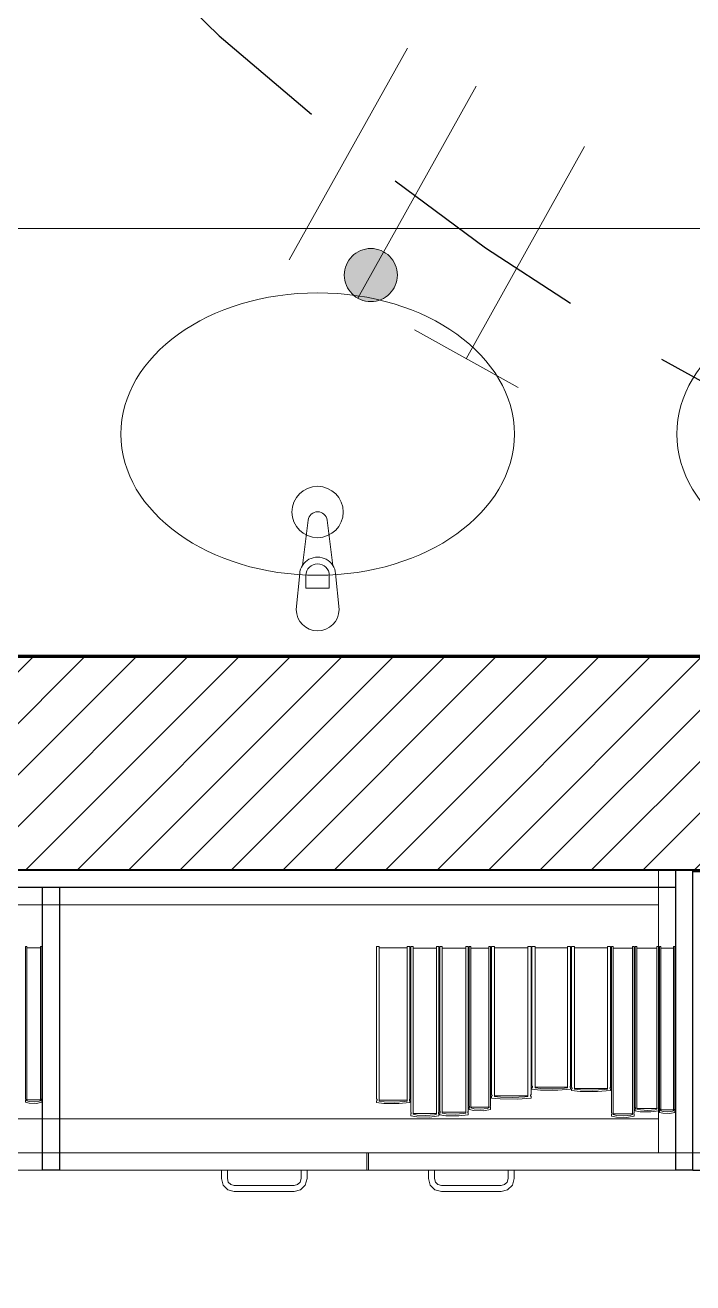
# Model space of a CAD drawing. Header units: inches. Extents: x -19 to 5698, y -728 to 92.
# Drawn here: x 418.053 to 418.834, y 10.968 to 12.438 of the extents above; entities that cross this region are included whole.
import ezdxf

# ---------------------------------------------------------------- set-up
doc = ezdxf.new("R2010")
doc.units = ezdxf.units.IN
doc.header["$MEASUREMENT"] = 0
doc.set_wipeout_variables(frame=1)
for name, pattern in [('HIDDEN', [0.375, 0.25, -0.125]), ('RAYITAS', [0.375, 0.25, -0.125]), ('Wipeout_Contour', [1, 0, -1])]:
    doc.linetypes.add(name, pattern=pattern)
for name, color, linetype, lineweight in [('00 conduct tomacorr', 120, 'HIDDEN', 30), ('T-TECHO-E', 150, 'Continuous', 20), ('TOMACORRIENTE', 22, 'RAYITAS', 9)]:
    doc.layers.add(name, color=color, linetype=linetype, lineweight=lineweight)
for name, color, linetype in [('02 _ ARQ _ ZON _ Espacio.3D', 7, 'Continuous'), ('Estructura - 04 MURO', 7, 'Continuous'), ('Interior - Mobiliario', 7, 'Continuous'), ('Interior - Sanitarios', 7, 'Continuous')]:
    doc.layers.add(name, color=color, linetype=linetype)

# ---------------------------------------------------------------- blocks, each defined once
blk = doc.blocks.new('a')
at = {"layer": 'TOMACORRIENTE', "ltscale": 0.05}
h = blk.add_hatch(color=4, dxfattribs=at)
edge = h.paths.add_edge_path()
edge.add_arc((0, 0.0752), 0.02106, 0, 360)
at = {"layer": 'TOMACORRIENTE', "color": 4}
for p, q in [((-0.14553, 0.09625), (-0.0515, 0.09625)), ((-0.09851, 0.09625), (-0.09851, -0.09657)), ((0, 0.09625), (0, -0.09625)), ((0.06232, -0.09625), (0.06232, 0.09625))]:
    blk.add_line(p, q, dxfattribs=at)
blk.add_circle((0, 0.0752), 0.02106, dxfattribs=at)
blk = doc.blocks.new('CABLE 3FACE')
at = {"layer": 'T-TECHO-E', "rotation": 59.94170052614085}
blk.add_blockref('a', (0, 0), dxfattribs=at)

msp = doc.modelspace()

# ---------------------------------------------------------------- linework, layer by layer
at = {"layer": '02 _ ARQ _ ZON _ Espacio.3D', "color": 254, "linetype": 'Continuous', "lineweight": 0, "flags": 128}
msp.add_lwpolyline([(407.12, 16.5), (407.12, 8.1), (407.5701, 8.1), (407.5701, 7.7), (407.7701, 7.7), (407.7701, 7.3311), (413.6701, 7.3311), (413.6701, 7.7), (414.0701, 7.7), (414.0701, 8.1), (414.5701, 8.1), (414.5701, 7.35), (420.6701, 7.35), (420.6701, 7.7), (421.0701, 7.7), (421.0701, 8.1), (421.4201, 8.1), (421.4199, 11.45), (413.47, 11.4499), (413.47, 16.9), (413.47, 17.35), (407.5701, 17.3493), (407.5701, 16.5)], close=True, dxfattribs=at)
at = {"layer": '02 _ ARQ _ ZON _ Espacio.3D', "color": 9, "linetype": 'Continuous', "lineweight": 5, "flags": 128}
msp.add_lwpolyline([(417.42, 14.9999), (417.42, 11.7), (421.3201, 11.7), (421.3201, 14.9999), (418.4701, 14.9999), (418.4701, 13.6749), (418.3201, 13.6749), (418.3201, 14.9999)], close=True, dxfattribs=at)
at = {"layer": 'Interior - Mobiliario', "color": 175, "linetype": 'Continuous', "lineweight": 13}
for p, q in [((418.8137, 11.43), (417.3537, 11.43)), ((418.8137, 11.12), (418.8137, 11.43)), ((418.7937, 11.16), (418.7937, 11.41)), ((418.0552, 11.3613), (418.0537, 11.3613)), ((418.0537, 11.3613), (418.0537, 11.1832)), ((418.0552, 11.181), (418.0552, 11.3613)), ((418.4672, 11.3613), (418.464, 11.3613)), ((418.464, 11.3613), (418.464, 11.1828)), ((418.4672, 11.1806), (418.4672, 11.3613)), ((418.5029, 11.3613), (418.4998, 11.3613)), ((418.4998, 11.3613), (418.4998, 11.1806)), ((418.5029, 11.1828), (418.5029, 11.3613)), ((418.5066, 11.3613), (418.5039, 11.3613)), ((418.5039, 11.3613), (418.5039, 11.1676)), ((418.5066, 11.1652), (418.5066, 11.3613)), ((418.5368, 11.3613), (418.5342, 11.3613)), ((418.5342, 11.3613), (418.5342, 11.1652)), ((418.5368, 11.1676), (418.5368, 11.3613)), ((418.5405, 11.3613), (418.5378, 11.3613)), ((418.5378, 11.3613), (418.5378, 11.1689)), ((418.5405, 11.1665), (418.5405, 11.3613)), ((418.5712, 11.3613), (418.5685, 11.3613)), ((418.5685, 11.3613), (418.5685, 11.1665)), ((418.5712, 11.1689), (418.5712, 11.3613)), ((418.5742, 11.3613), (418.5722, 11.3613)), ((418.5722, 11.3613), (418.5722, 11.1748)), ((418.5742, 11.1725), (418.5742, 11.3613)), ((418.5972, 11.3613), (418.5952, 11.3613)), ((418.5952, 11.3613), (418.5952, 11.1725)), ((418.5972, 11.1748), (418.5972, 11.3613)), ((418.6019, 11.3613), (418.5982, 11.3613)), ((418.5982, 11.3613), (418.5982, 11.188)), ((418.6019, 11.1859), (418.6019, 11.3613)), ((418.6446, 11.3613), (418.6408, 11.3613)), ((418.6408, 11.3613), (418.6408, 11.1859)), ((418.6446, 11.188), (418.6446, 11.3613)), ((418.6492, 11.3613), (418.6456, 11.3613)), ((418.6456, 11.3613), (418.6456, 11.1981)), ((418.6492, 11.1961), (418.6492, 11.3613)), ((418.6908, 11.3613), (418.6872, 11.3613)), ((418.6872, 11.3613), (418.6872, 11.1961)), ((418.6908, 11.1981), (418.6908, 11.3613)), ((418.6955, 11.3613), (418.6918, 11.3613)), ((418.6918, 11.3613), (418.6918, 11.1966)), ((418.6955, 11.1945), (418.6955, 11.3613)), ((418.7376, 11.3613), (418.7339, 11.3613)), ((418.7339, 11.3613), (418.7339, 11.1945)), ((418.7376, 11.1966), (418.7376, 11.3613)), ((418.7407, 11.3613), (418.7386, 11.3613)), ((418.7386, 11.3613), (418.7386, 11.1671)), ((418.7407, 11.1648), (418.7407, 11.3613)), ((418.7651, 11.3613), (418.763, 11.3613)), ((418.763, 11.3613), (418.763, 11.1648)), ((418.7651, 11.1671), (418.7651, 11.3613)), ((418.7683, 11.3613), (418.7661, 11.3613)), ((418.7661, 11.3613), (418.7661, 11.1734)), ((418.7683, 11.1711), (418.7683, 11.3613)), ((418.7938, 11.3613), (418.7916, 11.3613)), ((418.7916, 11.3613), (418.7916, 11.1711)), ((418.7938, 11.1734), (418.7938, 11.3613)), ((418.7962, 11.3613), (418.7948, 11.3613)), ((418.7948, 11.3613), (418.7948, 11.1716)), ((418.7962, 11.1693), (418.7962, 11.3613)), ((418.4998, 11.3595), (418.4672, 11.3595)), ((418.5342, 11.3594), (418.5066, 11.3594)), ((418.5685, 11.3594), (418.5405, 11.3594)), ((418.5952, 11.3594), (418.5742, 11.3594)), ((418.6408, 11.3596), (418.6019, 11.3596)), ((418.6872, 11.3597), (418.6492, 11.3597)), ((418.7339, 11.3597), (418.6955, 11.3597)), ((418.763, 11.3594), (418.7407, 11.3594)), ((418.7916, 11.3594), (418.7683, 11.3594)), ((418.5982, 11.188), (418.5985, 11.1879)), ((418.5984, 11.1862), (418.5982, 11.1861)), ((418.5982, 11.1861), (418.5982, 11.1841)), ((418.5982, 11.1841), (418.6084, 11.1832)), ((418.5987, 11.1864), (418.5984, 11.1862)), ((418.5985, 11.1879), (418.5988, 11.1877)), ((418.5989, 11.1866), (418.5987, 11.1864)), ((418.5988, 11.1877), (418.5989, 11.1874)), ((418.5989, 11.1874), (418.599, 11.1872)), ((418.599, 11.1869), (418.5989, 11.1866)), ((418.599, 11.1872), (418.599, 11.1869)), ((418.6019, 11.1868), (418.6408, 11.1868)), ((418.6089, 11.1851), (418.6019, 11.1859)), ((418.6231, 11.1847), (418.6089, 11.1851)), ((418.6373, 11.1854), (418.6231, 11.1847)), ((418.6291, 11.183), (418.6446, 11.1841)), ((418.6408, 11.1859), (418.6373, 11.1854)), ((418.6438, 11.1872), (418.6439, 11.1875)), ((418.6438, 11.187), (418.6438, 11.1872)), ((418.6439, 11.1867), (418.6438, 11.187)), ((418.6439, 11.1875), (418.6441, 11.1877)), ((418.644, 11.1865), (418.6439, 11.1867)), ((418.6443, 11.1862), (418.644, 11.1865)), ((418.6441, 11.1877), (418.6444, 11.1879)), ((418.6446, 11.1861), (418.6443, 11.1862)), ((418.6444, 11.1879), (418.6446, 11.188)), ((418.6446, 11.1841), (418.6446, 11.1861)), ((418.6456, 11.1981), (418.6458, 11.1979)), ((418.6457, 11.1963), (418.6456, 11.1962)), ((418.6456, 11.1962), (418.6456, 11.1944)), ((418.6456, 11.1944), (418.6555, 11.1935)), ((418.646, 11.1965), (418.6457, 11.1963)), ((418.6458, 11.1979), (418.6461, 11.1977)), ((418.6462, 11.1968), (418.646, 11.1965)), ((418.6461, 11.1977), (418.6462, 11.1975)), ((418.6462, 11.1975), (418.6463, 11.1973)), ((418.6463, 11.197), (418.6462, 11.1968)), ((418.6463, 11.1973), (418.6463, 11.197)), ((418.6492, 11.1969), (418.6872, 11.1969)), ((418.656, 11.1953), (418.6492, 11.1961)), ((418.6555, 11.1935), (418.6757, 11.1933)), ((418.6699, 11.1949), (418.656, 11.1953)), ((418.6838, 11.1956), (418.6699, 11.1949)), ((418.6757, 11.1933), (418.6908, 11.1944)), ((418.6872, 11.1961), (418.6838, 11.1956)), ((418.6901, 11.1973), (418.6902, 11.1976)), ((418.6901, 11.1971), (418.6901, 11.1973)), ((418.6902, 11.1968), (418.6901, 11.1971)), ((418.6902, 11.1976), (418.6904, 11.1978)), ((418.6903, 11.1966), (418.6902, 11.1968)), ((418.6906, 11.1964), (418.6903, 11.1966)), ((418.6904, 11.1978), (418.6907, 11.198)), ((418.6908, 11.1962), (418.6906, 11.1964)), ((418.6907, 11.198), (418.6908, 11.1981)), ((418.6908, 11.1944), (418.6908, 11.1962)), ((418.6918, 11.1966), (418.6921, 11.1964)), ((418.692, 11.1948), (418.6918, 11.1947)), ((418.6918, 11.1947), (418.6918, 11.1929)), ((418.6918, 11.1929), (418.7019, 11.1919)), ((418.6923, 11.195), (418.692, 11.1948)), ((418.6921, 11.1964), (418.6923, 11.1962)), ((418.6923, 11.1962), (418.6925, 11.196)), ((418.6925, 11.1952), (418.6923, 11.195)), ((418.6925, 11.196), (418.6926, 11.1957)), ((418.6926, 11.1955), (418.6925, 11.1952)), ((418.6926, 11.1957), (418.6926, 11.1955)), ((418.6955, 11.1954), (418.7339, 11.1954)), ((418.7023, 11.1938), (418.6955, 11.1945)), ((418.7019, 11.1919), (418.7223, 11.1917)), ((418.7164, 11.1933), (418.7023, 11.1938)), ((418.7304, 11.194), (418.7164, 11.1933)), ((418.7223, 11.1917), (418.7376, 11.1929)), ((418.7339, 11.1945), (418.7304, 11.194)), ((418.7368, 11.1958), (418.7369, 11.196)), ((418.7368, 11.1955), (418.7368, 11.1958)), ((418.7369, 11.1953), (418.7368, 11.1955)), ((418.7369, 11.196), (418.7371, 11.1962)), ((418.7371, 11.195), (418.7369, 11.1953)), ((418.7371, 11.1962), (418.7374, 11.1965)), ((418.7373, 11.1948), (418.7371, 11.195)), ((418.7376, 11.1947), (418.7373, 11.1948)), ((418.7374, 11.1965), (418.7376, 11.1966)), ((418.7376, 11.1929), (418.7376, 11.1947)), ((418.0537, 11.1832), (418.0538, 11.183)), ((418.0538, 11.1812), (418.0537, 11.1811)), ((418.0537, 11.1811), (418.0537, 11.1792)), ((418.0537, 11.1792), (418.0579, 11.1782)), ((418.0538, 11.183), (418.0539, 11.1828)), ((418.0539, 11.1815), (418.0538, 11.1812)), ((418.0539, 11.1828), (418.054, 11.1825)), ((418.054, 11.1817), (418.0539, 11.1815)), ((418.054, 11.1825), (418.054, 11.1823)), ((418.054, 11.1823), (418.054, 11.182)), ((418.054, 11.182), (418.054, 11.1817)), ((418.0581, 11.1801), (418.0552, 11.181)), ((418.0639, 11.1797), (418.0581, 11.1801)), ((418.464, 11.1828), (418.4643, 11.1827)), ((418.4642, 11.1809), (418.464, 11.1808)), ((418.464, 11.1808), (418.464, 11.1788)), ((418.464, 11.1788), (418.4726, 11.1778)), ((418.4644, 11.1811), (418.4642, 11.1809)), ((418.4643, 11.1827), (418.4645, 11.1824)), ((418.4646, 11.1814), (418.4644, 11.1811)), ((418.4645, 11.1824), (418.4646, 11.1822)), ((418.4646, 11.1822), (418.4647, 11.1819)), ((418.4647, 11.1816), (418.4646, 11.1814)), ((418.4647, 11.1819), (418.4647, 11.1816)), ((418.4672, 11.1816), (418.4998, 11.1816)), ((418.473, 11.1798), (418.4672, 11.1806)), ((418.4726, 11.1778), (418.49, 11.1776)), ((418.4849, 11.1793), (418.473, 11.1798)), ((418.4969, 11.1801), (418.4849, 11.1793)), ((418.49, 11.1776), (418.5029, 11.1788)), ((418.4998, 11.1806), (418.4969, 11.1801)), ((418.5023, 11.182), (418.5024, 11.1822)), ((418.5023, 11.1817), (418.5023, 11.182)), ((418.5023, 11.1814), (418.5023, 11.1817)), ((418.5025, 11.1812), (418.5023, 11.1814)), ((418.5024, 11.1822), (418.5025, 11.1825)), ((418.5025, 11.1825), (418.5028, 11.1827)), ((418.5027, 11.1809), (418.5025, 11.1812)), ((418.5029, 11.1808), (418.5027, 11.1809)), ((418.5028, 11.1827), (418.5029, 11.1828)), ((418.5029, 11.1788), (418.5029, 11.1808)), ((418.5378, 11.1689), (418.538, 11.1687)), ((418.5711, 11.1688), (418.5712, 11.1689)), ((418.5722, 11.1748), (418.5723, 11.1746)), ((418.5723, 11.1728), (418.5722, 11.1727)), ((418.5722, 11.1727), (418.5722, 11.1706)), ((418.5722, 11.1706), (418.5777, 11.1695)), ((418.5723, 11.1746), (418.5725, 11.1744)), ((418.5724, 11.173), (418.5723, 11.1728)), ((418.5725, 11.1733), (418.5724, 11.173)), ((418.5725, 11.1744), (418.5726, 11.1741)), ((418.5726, 11.1735), (418.5725, 11.1733)), ((418.5726, 11.1741), (418.5726, 11.1738)), ((418.5726, 11.1738), (418.5726, 11.1735)), ((418.5742, 11.1734), (418.5952, 11.1734)), ((418.5779, 11.1716), (418.5742, 11.1725)), ((418.5777, 11.1695), (418.5889, 11.1693)), ((418.5857, 11.1711), (418.5779, 11.1716)), ((418.5933, 11.1719), (418.5857, 11.1711)), ((418.5889, 11.1693), (418.5972, 11.1706)), ((418.5952, 11.1725), (418.5933, 11.1719)), ((418.5968, 11.1739), (418.5969, 11.1742)), ((418.5968, 11.1736), (418.5968, 11.1739)), ((418.5969, 11.1733), (418.5968, 11.1736)), ((418.5969, 11.1742), (418.597, 11.1744)), ((418.597, 11.1731), (418.5969, 11.1733)), ((418.597, 11.1744), (418.5971, 11.1747)), ((418.5971, 11.1728), (418.597, 11.1731)), ((418.5971, 11.1747), (418.5972, 11.1748)), ((418.5972, 11.1727), (418.5971, 11.1728)), ((418.5972, 11.1706), (418.5972, 11.1727)), ((418.6084, 11.1832), (418.6291, 11.183)), ((418.7661, 11.1734), (418.7663, 11.1732)), ((418.7662, 11.1714), (418.7661, 11.1713)), ((418.7661, 11.1713), (418.7661, 11.1692)), ((418.7661, 11.1692), (418.7722, 11.1681)), ((418.7664, 11.1716), (418.7662, 11.1714)), ((418.7663, 11.1732), (418.7664, 11.173)), ((418.7664, 11.173), (418.7665, 11.1727)), ((418.7665, 11.1719), (418.7664, 11.1716)), ((418.7665, 11.1727), (418.7666, 11.1724)), ((418.7666, 11.1722), (418.7665, 11.1719)), ((418.7666, 11.1724), (418.7666, 11.1722)), ((418.7683, 11.1721), (418.7916, 11.1721)), ((418.7725, 11.1702), (418.7683, 11.1711)), ((418.781, 11.1697), (418.7725, 11.1702)), ((418.7895, 11.1705), (418.781, 11.1697)), ((418.7846, 11.1679), (418.7938, 11.1692)), ((418.7916, 11.1711), (418.7895, 11.1705)), ((418.7933, 11.1725), (418.7934, 11.1728)), ((418.7933, 11.1722), (418.7933, 11.1725)), ((418.7934, 11.1719), (418.7933, 11.1722)), ((418.7934, 11.1728), (418.7935, 11.1731)), ((418.7935, 11.1717), (418.7934, 11.1719)), ((418.7935, 11.1731), (418.7937, 11.1733)), ((418.7937, 11.1714), (418.7935, 11.1717)), ((418.7937, 11.1733), (418.7938, 11.1734)), ((418.7938, 11.1713), (418.7937, 11.1714)), ((418.7938, 11.1692), (418.7938, 11.1713)), ((418.7948, 11.1716), (418.7949, 11.1714)), ((418.7949, 11.1696), (418.7948, 11.1695)), ((418.7948, 11.1695), (418.7948, 11.1673)), ((418.7949, 11.1714), (418.795, 11.1712)), ((418.795, 11.1698), (418.7949, 11.1696)), ((418.795, 11.1712), (418.7951, 11.1709)), ((418.7951, 11.1701), (418.795, 11.1698)), ((418.7951, 11.1709), (418.7951, 11.1706)), ((418.7951, 11.1706), (418.7951, 11.1704)), ((418.7951, 11.1704), (418.7951, 11.1701)), ((418.7989, 11.1684), (418.7962, 11.1693)), ((418.5039, 11.1676), (418.5041, 11.1674)), ((418.504, 11.1655), (418.5039, 11.1654)), ((418.5039, 11.1654), (418.5039, 11.1632)), ((418.5039, 11.1632), (418.5111, 11.1621)), ((418.5042, 11.1657), (418.504, 11.1655)), ((418.5041, 11.1674), (418.5043, 11.1672)), ((418.5044, 11.166), (418.5042, 11.1657)), ((418.5043, 11.1672), (418.5044, 11.1669)), ((418.5044, 11.1669), (418.5045, 11.1666)), ((418.5045, 11.1663), (418.5044, 11.166)), ((418.5045, 11.1666), (418.5045, 11.1663)), ((418.5066, 11.1662), (418.5342, 11.1662)), ((418.5115, 11.1643), (418.5066, 11.1652)), ((418.5111, 11.1621), (418.5258, 11.1619)), ((418.5216, 11.1638), (418.5115, 11.1643)), ((418.5317, 11.1646), (418.5216, 11.1638)), ((418.5258, 11.1619), (418.5368, 11.1632)), ((418.5342, 11.1652), (418.5317, 11.1646)), ((418.5362, 11.1667), (418.5363, 11.1669)), ((418.5362, 11.1664), (418.5362, 11.1667)), ((418.5363, 11.1661), (418.5362, 11.1664)), ((418.5363, 11.1669), (418.5365, 11.1672)), ((418.5364, 11.1658), (418.5363, 11.1661)), ((418.5366, 11.1655), (418.5364, 11.1658)), ((418.5365, 11.1672), (418.5367, 11.1675)), ((418.5368, 11.1654), (418.5366, 11.1655)), ((418.5367, 11.1675), (418.5368, 11.1676)), ((418.5368, 11.1632), (418.5368, 11.1654)), ((418.5379, 11.1668), (418.5378, 11.1667)), ((418.5378, 11.1667), (418.5378, 11.1645)), ((418.5378, 11.1645), (418.5451, 11.1635)), ((418.5381, 11.167), (418.5379, 11.1668)), ((418.538, 11.1687), (418.5382, 11.1684)), ((418.5383, 11.1673), (418.5381, 11.167)), ((418.5382, 11.1684), (418.5383, 11.1682)), ((418.5383, 11.1682), (418.5383, 11.1679)), ((418.5383, 11.1679), (418.5383, 11.1676)), ((418.5383, 11.1676), (418.5383, 11.1673)), ((418.5405, 11.1675), (418.5685, 11.1675)), ((418.5455, 11.1656), (418.5405, 11.1665)), ((418.5451, 11.1635), (418.56, 11.1632)), ((418.5557, 11.1651), (418.5455, 11.1656)), ((418.566, 11.1659), (418.5557, 11.1651)), ((418.56, 11.1632), (418.5712, 11.1645)), ((418.5685, 11.1665), (418.566, 11.1659)), ((418.5706, 11.1679), (418.5707, 11.1682)), ((418.5706, 11.1677), (418.5706, 11.1679)), ((418.5707, 11.1674), (418.5706, 11.1677)), ((418.5707, 11.1682), (418.5709, 11.1685)), ((418.5708, 11.1671), (418.5707, 11.1674)), ((418.571, 11.1668), (418.5708, 11.1671)), ((418.5709, 11.1685), (418.5711, 11.1688)), ((418.5712, 11.1667), (418.571, 11.1668)), ((418.5712, 11.1645), (418.5712, 11.1667)), ((418.7386, 11.1671), (418.7387, 11.167)), ((418.7387, 11.165), (418.7386, 11.1649)), ((418.7386, 11.1649), (418.7386, 11.1628)), ((418.7386, 11.1628), (418.7444, 11.1617)), ((418.7387, 11.167), (418.7389, 11.1667)), ((418.7388, 11.1653), (418.7387, 11.165)), ((418.7389, 11.1656), (418.7388, 11.1653)), ((418.7389, 11.1667), (418.739, 11.1664)), ((418.739, 11.1658), (418.7389, 11.1656)), ((418.739, 11.1664), (418.739, 11.1661)), ((418.739, 11.1661), (418.739, 11.1658)), ((418.7407, 11.1657), (418.763, 11.1657)), ((418.7447, 11.1638), (418.7407, 11.1648)), ((418.7444, 11.1617), (418.7563, 11.1614)), ((418.7528, 11.1633), (418.7447, 11.1638)), ((418.761, 11.1642), (418.7528, 11.1633)), ((418.7563, 11.1614), (418.7651, 11.1628)), ((418.763, 11.1648), (418.761, 11.1642)), ((418.7647, 11.1662), (418.7648, 11.1665)), ((418.7647, 11.1659), (418.7647, 11.1662)), ((418.7647, 11.1656), (418.7647, 11.1659)), ((418.7648, 11.1653), (418.7647, 11.1656)), ((418.7648, 11.1665), (418.7649, 11.1668)), ((418.765, 11.1651), (418.7648, 11.1653)), ((418.7649, 11.1668), (418.765, 11.167)), ((418.765, 11.167), (418.7651, 11.1671)), ((418.7651, 11.1649), (418.765, 11.1651)), ((418.7651, 11.1628), (418.7651, 11.1649)), ((418.7722, 11.1681), (418.7846, 11.1679)), ((418.7937, 11.12), (418.7937, 11.16)), ((418.7948, 11.1673), (418.7987, 11.1663)), ((418.8044, 11.1679), (418.7989, 11.1684)), ((417.3537, 11.12), (418.8137, 11.12)), ((418.4527, 11.1), (418.4527, 11.12)), ((418.4547, 11.1), (418.4547, 11.12)), ((418.2827, 11.09), (418.2827, 11.1)), ((418.2827, 11.1), (418.2897, 11.1)), ((418.2897, 11.1), (418.2897, 11.09)), ((418.3757, 11.09), (418.3757, 11.1)), ((418.3757, 11.1), (418.3827, 11.1)), ((418.3827, 11.1), (418.3827, 11.09)), ((418.5247, 11.1), (418.5247, 11.09)), ((418.5317, 11.1), (418.5247, 11.1)), ((418.5317, 11.09), (418.5317, 11.1)), ((418.6177, 11.1), (418.6177, 11.09)), ((418.6247, 11.1), (418.6177, 11.1)), ((418.6247, 11.09), (418.6247, 11.1)), ((418.2847, 11.0825), (418.2827, 11.09)), ((418.2902, 11.077), (418.2847, 11.0825)), ((418.2897, 11.09), (418.2907, 11.086)), ((418.2907, 11.086), (418.2937, 11.0831)), ((418.2937, 11.0831), (418.2977, 11.082)), ((418.2977, 11.082), (418.3677, 11.082)), ((418.3677, 11.082), (418.3717, 11.0831)), ((418.3717, 11.0831), (418.3746, 11.086)), ((418.3746, 11.086), (418.3757, 11.09)), ((418.3807, 11.0825), (418.3752, 11.077)), ((418.3827, 11.09), (418.3807, 11.0825)), ((418.5247, 11.09), (418.5267, 11.0825)), ((418.5267, 11.0825), (418.5322, 11.077)), ((418.5327, 11.086), (418.5317, 11.09)), ((418.5357, 11.0831), (418.5327, 11.086)), ((418.5397, 11.082), (418.5357, 11.0831)), ((418.6097, 11.082), (418.5397, 11.082)), ((418.6137, 11.0831), (418.6097, 11.082)), ((418.6166, 11.086), (418.6137, 11.0831)), ((418.6177, 11.09), (418.6166, 11.086)), ((418.6172, 11.077), (418.6227, 11.0825)), ((418.6227, 11.0825), (418.6247, 11.09)), ((418.2977, 11.075), (418.2902, 11.077)), ((418.3677, 11.075), (418.2977, 11.075)), ((418.3752, 11.077), (418.3677, 11.075)), ((418.5322, 11.077), (418.5397, 11.075)), ((418.5397, 11.075), (418.6097, 11.075)), ((418.6097, 11.075), (418.6172, 11.077))]:
    msp.add_line(p, q, dxfattribs=at)
at = {"layer": 'Interior - Sanitarios', "color": 205, "linetype": 'Continuous', "lineweight": 13}
for p, q in [((419.3701, 12.2), (417.4201, 12.2)), ((418.3815, 11.7799), (418.3815, 11.7948)), ((418.4087, 11.7948), (418.4087, 11.7799)), ((418.4087, 11.7799), (418.3815, 11.7799)), ((419.3701, 11.7), (417.4201, 11.7))]:
    msp.add_line(p, q, dxfattribs=at)
at = {"layer": 'Interior - Sanitarios', "color": 205, "linetype": 'Continuous', "lineweight": 13, "flags": 128}
msp.add_lwpolyline([(418.4201, 11.755), (418.4161, 11.797, 0.12102), (418.4128, 11.8065), (418.4062, 11.8594, 0.882566), (418.384, 11.8594), (418.3773, 11.8065, 0.12102), (418.3741, 11.797), (418.3701, 11.755, 1)], format="xyb", close=True, dxfattribs=at)
at = {"layer": 'Interior - Sanitarios', "color": 205, "linetype": 'Continuous', "lineweight": 13}
msp.add_circle((418.3951, 11.8689), 0.03, dxfattribs=at)
for centre, radius, start, end in [((418.3951, 11.7951), 0.0211, 32.7707, 147.2287), ((418.3951, 11.7948), 0.0136, 359.9997, 179.9997)]:
    msp.add_arc(centre, radius, start, end, dxfattribs=at)
for centre in [(418.3951, 11.96), (419.0451, 11.96)]:
    msp.add_ellipse(centre, major_axis=(-0.23, 0), ratio=0.717391, dxfattribs=at)

# ---------------------------------------------------------------- block references
at = {"layer": '00 conduct tomacorr', "xscale": 1.47256122672843, "yscale": 1.47256122672843, "zscale": 1.47256122672843, "rotation": 90.91001504642165}
msp.add_blockref('CABLE 3FACE', (418.5112, 12.2425), dxfattribs=at)

# ---------------------------------------------------------------- next in the draw order: wipeouts: each hides what was drawn before it
at = {"color": 254, "linetype": 'Wipeout_Contour', "lineweight": 0, "ltscale": 13054.906544}
msp.add_wipeout([(421.3201, 11.7), (413.62, 11.6999), (413.62, 11.4499), (421.3201, 11.45)], dxfattribs=at).dxf.layer = 'Estructura - 04 MURO'
at = {"color": 254, "linetype": 'Wipeout_Contour', "lineweight": 0, "ltscale": 13057.356694}
msp.add_wipeout([(418.0737, 11.1), (418.0937, 11.1), (418.0937, 11.43), (418.0737, 11.43)], dxfattribs=at).dxf.layer = 'Interior - Mobiliario'

# ---------------------------------------------------------------- next in the draw order: hatches: boundary and pattern name
at = {"layer": 'Estructura - 04 MURO', "linetype": 'Continuous', "lineweight": 5}
h = msp.add_hatch(dxfattribs=at)
h.set_pattern_fill('LADRILLO_COMÚN_0002', color=250, style=0, pattern_type=2)
h.set_pattern_definition([(45, (370.000076, 2e-08), (-0.030052038, 0.030052038), [])])
h.paths.add_polyline_path([(421.3201, 11.7), (413.62, 11.6999), (413.62, 11.4499), (421.3201, 11.45)])

# ---------------------------------------------------------------- next in the draw order: linework, layer by layer
at = {"layer": '00 conduct tomacorr'}
msp.add_arc((420.3278, 14.6769), 3.0434, 197.4279, 258.0017, dxfattribs=at)
at = {"layer": 'Estructura - 04 MURO', "color": 7, "linetype": 'Continuous', "lineweight": 80, "flags": 128}
for points in [[(421.3201, 11.7), (413.62, 11.6999)], [(413.47, 11.4499), (421.3201, 11.45)]]:
    msp.add_lwpolyline(points, dxfattribs=at)
at = {"layer": 'Interior - Mobiliario', "color": 175, "linetype": 'Continuous', "lineweight": 30}
for p, q in [((418.0937, 11.43), (418.0737, 11.43)), ((418.0737, 11.1), (418.0737, 11.43)), ((418.0937, 11.1), (418.0937, 11.43)), ((418.0937, 11.1), (418.0737, 11.1))]:
    msp.add_line(p, q, dxfattribs=at)
at = {"layer": 'Interior - Mobiliario', "color": 175, "linetype": 'Continuous', "lineweight": 13}
for p, q in [((418.0737, 11.43), (418.0737, 11.1)), ((418.0937, 11.43), (418.0737, 11.43)), ((418.0937, 11.1), (418.0937, 11.43)), ((417.3737, 11.41), (418.7937, 11.41)), ((418.0727, 11.3613), (418.0712, 11.3613)), ((418.0712, 11.3613), (418.0712, 11.181)), ((418.0727, 11.1832), (418.0727, 11.3613)), ((418.0712, 11.3595), (418.0552, 11.3595)), ((418.0552, 11.1819), (418.0712, 11.1819)), ((418.0579, 11.1782), (418.0664, 11.1779)), ((418.0697, 11.1804), (418.0639, 11.1797)), ((418.0664, 11.1779), (418.0727, 11.1792)), ((418.0712, 11.181), (418.0697, 11.1804)), ((418.0724, 11.1826), (418.0725, 11.1828)), ((418.0724, 11.1823), (418.0724, 11.1826)), ((418.0724, 11.182), (418.0724, 11.1823)), ((418.0724, 11.1818), (418.0724, 11.182)), ((418.0725, 11.1815), (418.0724, 11.1818)), ((418.0725, 11.1828), (418.0726, 11.1831)), ((418.0726, 11.1813), (418.0725, 11.1815)), ((418.0726, 11.1831), (418.0727, 11.1832)), ((418.0727, 11.1811), (418.0726, 11.1813)), ((418.0727, 11.1792), (418.0727, 11.1811)), ((418.7937, 11.16), (417.3737, 11.16)), ((417.3737, 11.12), (418.7937, 11.12)), ((418.0737, 11.12), (417.7147, 11.12)), ((418.0737, 11.1), (418.0737, 11.12)), ((418.0937, 11.12), (418.4527, 11.12)), ((418.0937, 11.1), (418.0937, 11.12)), ((418.0737, 11.1), (417.7147, 11.1)), ((418.0737, 11.1), (418.0937, 11.1)), ((418.0737, 11.1), (418.0937, 11.1)), ((418.0937, 11.1), (418.4527, 11.1))]:
    msp.add_line(p, q, dxfattribs=at)

# ---------------------------------------------------------------- next in the draw order: wipeouts: each hides what was drawn before it
at = {"color": 254, "linetype": 'Wipeout_Contour', "lineweight": 0, "ltscale": 13057.359111}
msp.add_wipeout([(417.3537, 11.43), (418.8137, 11.43), (418.8137, 11.45), (417.3537, 11.45)], dxfattribs=at).dxf.layer = 'Interior - Mobiliario'

# ---------------------------------------------------------------- next in the draw order: linework, layer by layer
at = {"layer": 'Interior - Mobiliario', "color": 175, "linetype": 'Continuous', "lineweight": 30}
for p, q in [((418.8137, 11.45), (417.3537, 11.45)), ((418.8137, 11.43), (418.8137, 11.45)), ((418.8137, 11.43), (417.3537, 11.43))]:
    msp.add_line(p, q, dxfattribs=at)
at = {"layer": 'Interior - Mobiliario', "color": 175, "linetype": 'Continuous', "lineweight": 13}
for p, q in [((418.8137, 11.45), (417.3537, 11.45)), ((418.7937, 11.45), (417.3737, 11.45)), ((418.7937, 11.41), (418.7937, 11.45)), ((418.8137, 11.43), (418.8137, 11.45)), ((417.3537, 11.43), (418.8137, 11.43)), ((418.0737, 11.43), (418.0737, 11.1)), ((418.0937, 11.43), (418.0737, 11.43)), ((418.0937, 11.1), (418.0937, 11.43))]:
    msp.add_line(p, q, dxfattribs=at)

# ---------------------------------------------------------------- next in the draw order: wipeouts: each hides what was drawn before it
at = {"color": 254, "linetype": 'Wipeout_Contour', "lineweight": 0, "ltscale": 13060.316817}
msp.add_wipeout([(418.8137, 11.1), (418.8337, 11.1), (418.8337, 11.45), (418.8137, 11.45)], dxfattribs=at).dxf.layer = 'Interior - Mobiliario'

# ---------------------------------------------------------------- next in the draw order: linework, layer by layer
at = {"layer": 'Interior - Mobiliario', "color": 175, "linetype": 'Continuous', "lineweight": 13}
for p, q in [((417.3337, 11.45), (418.8337, 11.45)), ((418.8137, 11.45), (417.3537, 11.45)), ((418.8337, 11.45), (418.7937, 11.45)), ((418.8137, 11.45), (418.8137, 11.1)), ((418.8337, 11.45), (418.8137, 11.45)), ((418.8137, 11.1), (418.8137, 11.45)), ((418.8337, 11.1), (418.8337, 11.45)), ((418.8337, 11.12), (418.8337, 11.45)), ((418.8337, 11.45), (418.8337, 11.1)), ((418.8337, 11.45), (418.8537, 11.45)), ((418.8337, 11.1), (418.8337, 11.45)), ((418.8337, 11.45), (418.8737, 11.45)), ((418.8337, 11.12), (418.8337, 11.45)), ((420.3337, 11.45), (418.8337, 11.45)), ((418.8337, 11.45), (418.8337, 11.1)), ((418.8137, 11.43), (417.3537, 11.43)), ((418.8137, 11.43), (417.3537, 11.43)), ((418.8137, 11.43), (417.3537, 11.43)), ((418.8137, 11.1), (418.8137, 11.43)), ((418.8137, 11.12), (418.8137, 11.43)), ((418.8137, 11.12), (418.8137, 11.43)), ((418.8127, 11.3613), (418.8112, 11.3613)), ((418.8112, 11.3613), (418.8112, 11.1693)), ((418.8127, 11.1716), (418.8127, 11.3613)), ((418.8112, 11.3594), (418.7962, 11.3594)), ((418.7962, 11.1703), (418.8112, 11.1703)), ((418.8112, 11.1693), (418.8099, 11.1687)), ((418.8124, 11.171), (418.8125, 11.1712)), ((418.8124, 11.1707), (418.8124, 11.171)), ((418.8124, 11.1704), (418.8124, 11.1707)), ((418.8124, 11.1701), (418.8124, 11.1704)), ((418.8125, 11.1699), (418.8124, 11.1701)), ((418.8125, 11.1712), (418.8126, 11.1715)), ((418.8126, 11.1696), (418.8125, 11.1699)), ((418.8126, 11.1715), (418.8127, 11.1716)), ((418.8127, 11.1695), (418.8126, 11.1696)), ((418.8127, 11.1673), (418.8127, 11.1695)), ((418.7987, 11.1663), (418.8067, 11.166)), ((418.8099, 11.1687), (418.8044, 11.1679)), ((418.8067, 11.166), (418.8127, 11.1673)), ((417.3537, 11.12), (418.8137, 11.12)), ((417.3537, 11.12), (418.8137, 11.12)), ((418.8137, 11.12), (418.4547, 11.12)), ((418.7937, 11.12), (418.8337, 11.12)), ((418.8137, 11.1), (418.8137, 11.12)), ((418.8737, 11.12), (418.8337, 11.12)), ((418.8337, 11.1), (417.3337, 11.1)), ((417.3537, 11.1), (418.8137, 11.1)), ((417.3537, 11.1), (418.8137, 11.1)), ((418.8137, 11.1), (418.4547, 11.1)), ((418.8137, 11.1), (418.8337, 11.1)), ((418.8537, 11.1), (418.8337, 11.1)), ((418.8337, 11.1), (420.3337, 11.1))]:
    msp.add_line(p, q, dxfattribs=at)
at = {"layer": 'Interior - Mobiliario', "color": 175, "linetype": 'Continuous', "lineweight": 30}
for p, q in [((418.8337, 11.45), (418.8137, 11.45)), ((418.8137, 11.1), (418.8137, 11.45)), ((418.8337, 11.1), (418.8337, 11.45)), ((418.8337, 11.1), (418.8337, 11.45)), ((418.8337, 11.45), (418.8537, 11.45)), ((418.8337, 11.1), (418.8137, 11.1)), ((418.8337, 11.1), (418.8537, 11.1))]:
    msp.add_line(p, q, dxfattribs=at)

doc.saveas('drawing.dxf')
